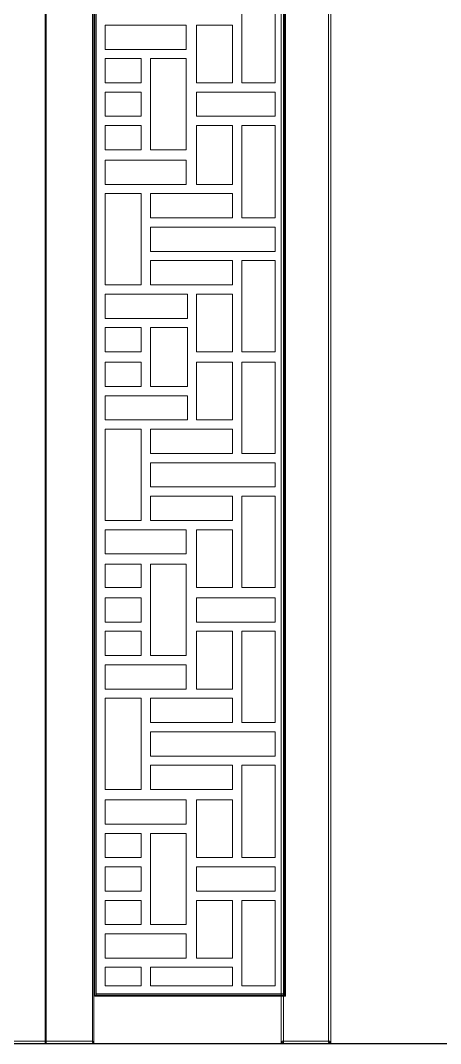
# Model space of a CAD drawing. Extents: x -66030 to 95157, y -13132 to 45879.
# Drawn here: x 81163 to 82582, y 39315 to 42776 of the extents above; entities that cross this region are included whole.
import ezdxf

# ---------------------------------------------------------------- set-up
doc = ezdxf.new("R2010")
doc.units = 0
doc.header["$LTSCALE"] = 100
doc.header["$MEASUREMENT"] = 0
doc.layers.get('0').update_dxf_attribs({"linetype": 'CONTINUOUS'})
doc.layers.add('3', color=11, linetype='CONTINUOUS')

msp = doc.modelspace()

# ---------------------------------------------------------------- linework, layer by layer
at = {"lineweight": 0}
for points in [[(81250, 39315.3), (81250, 39319.2), (81250, 44037.6), (81246.1, 44037.6), (81246.1, 39319.2), (81250, 39315.3), (81246.1, 39319.2), (81246.1, 39315.3), (81250, 39315.3)], [(81406.3, 44041.5), (81406.3, 44037.6), (81406.3, 39319.2), (81410.2, 39319.2), (81410.2, 44037.6), (81406.3, 44041.5), (81410.2, 44037.6), (81410.2, 44041.5), (81406.3, 44041.5)], [(82046.9, 39315.3), (82050.8, 39319.2), (82050.8, 44037.6), (82042.9, 44037.6), (82042.9, 39319.2), (82046.9, 39315.3), (82042.9, 39319.2), (82042.9, 39315.3), (82046.9, 39315.3)], [(82207, 44041.5), (82203.1, 44037.6), (82203.1, 39319.2), (82210.9, 39319.2), (82210.9, 44037.6), (82207, 44041.5), (82210.9, 44037.6), (82210.9, 44041.5), (82207, 44041.5)], [(81250, 39315.3), (81250, 39319.2), (81250, 43795.4), (81246.1, 43795.4), (81246.1, 39319.2), (81250, 39315.3), (81250, 39315.3), (81250, 39315.3), (81250, 39319.2)], [(81418, 39475.4), (81418, 39479.3), (81418, 43795.4), (81414.1, 43795.4), (81414.1, 39479.3), (81418, 39475.4), (81414.1, 39479.3), (81414.1, 39475.4), (81418, 39475.4)], [(82054.7, 43795.4), (81418, 43795.4), (81418, 39479.3), (82054.7, 39479.3), (82054.7, 43795.4)], [(82054.7, 43799.3), (82054.7, 43795.4), (82054.7, 39479.3), (82058.6, 39479.3), (82058.6, 43795.4), (82054.7, 43799.3), (82058.6, 43795.4), (82058.6, 43799.3), (82054.7, 43799.3)], [(82023.4, 42873.6), (81910.1, 42873.6), (81910.1, 42565.1), (82023.4, 42565.1), (82023.4, 42873.6)], [(81449.2, 42678.3), (81722.7, 42678.3), (81722.7, 42760.3), (81449.2, 42760.3), (81449.2, 42678.3)], [(81757.8, 42565.1), (81878.9, 42565.1), (81878.9, 42760.3), (81757.8, 42760.3), (81757.8, 42565.1)], [(81449.2, 42565.1), (81570.3, 42565.1), (81570.3, 42647.1), (81449.2, 42647.1), (81449.2, 42565.1)], [(81722.7, 42338.5), (81722.7, 42647.1), (81601.6, 42647.1), (81601.6, 42338.5), (81722.7, 42338.5)], [(81449.2, 42451.8), (81570.3, 42451.8), (81570.3, 42533.8), (81449.2, 42533.8), (81449.2, 42451.8)], [(82023.4, 42533.8), (81757.8, 42533.8), (81757.8, 42451.8), (82023.4, 42451.8), (82023.4, 42533.8)], [(81449.2, 42338.5), (81570.3, 42338.5), (81570.3, 42420.5), (81449.2, 42420.5), (81449.2, 42338.5)], [(81878.9, 42420.5), (81757.8, 42420.5), (81757.8, 42221.3), (81878.9, 42221.3), (81878.9, 42420.5)], [(82023.4, 42420.5), (81910.1, 42420.5), (81910.1, 42108.1), (82023.4, 42108.1), (82023.4, 42420.5)], [(81449.2, 42221.3), (81722.7, 42221.3), (81722.7, 42303.4), (81449.2, 42303.4), (81449.2, 42221.3)], [(81449.2, 41881.5), (81570.3, 41881.5), (81570.3, 42190.1), (81449.2, 42190.1), (81449.2, 41881.5)], [(81601.6, 42108.1), (81878.9, 42108.1), (81878.9, 42190.1), (81601.6, 42190.1), (81601.6, 42108.1)], [(82023.4, 42076.8), (81601.6, 42076.8), (81601.6, 41994.8), (82023.4, 41994.8), (82023.4, 42076.8)], [(81601.6, 41963.5), (81601.6, 41881.5), (81878.9, 41881.5), (81878.9, 41963.5), (81601.6, 41963.5)], [(82023.4, 41963.5), (81910.1, 41963.5), (81910.1, 41655), (82023.4, 41655), (82023.4, 41963.5)], [(81449.2, 41768.2), (81726.6, 41768.2), (81726.6, 41850.3), (81449.2, 41850.3), (81449.2, 41768.2)], [(81878.9, 41655), (81757.8, 41655), (81757.8, 41850.3), (81878.9, 41850.3), (81878.9, 41655)], [(81449.2, 41655), (81570.3, 41655), (81570.3, 41737), (81449.2, 41737), (81449.2, 41655)], [(81726.6, 41537.8), (81726.6, 41737), (81601.6, 41737), (81601.6, 41537.8), (81726.6, 41537.8)], [(81449.2, 41537.8), (81570.3, 41537.8), (81570.3, 41619.8), (81449.2, 41619.8), (81449.2, 41537.8)], [(81757.8, 41619.8), (81757.8, 41526.1), (81757.8, 41424.5), (81878.9, 41424.5), (81878.9, 41619.8), (81757.8, 41619.8)], [(82023.4, 41619.8), (81910.1, 41619.8), (81910.1, 41619.8), (81910.1, 41311.2), (82023.4, 41311.2), (82023.4, 41619.8)], [(81449.2, 41424.5), (81726.6, 41424.5), (81726.6, 41506.5), (81449.2, 41506.5), (81449.2, 41424.5)], [(81449.2, 41084.7), (81570.3, 41084.7), (81570.3, 41393.3), (81449.2, 41393.3), (81449.2, 41084.7)], [(81601.6, 41311.2), (81601.6, 41393.3), (81878.9, 41393.3), (81878.9, 41311.2), (81601.6, 41311.2)], [(82023.4, 41280), (81601.6, 41280), (81601.6, 41198), (82023.4, 41198), (82023.4, 41280)], [(81601.6, 41166.7), (81878.9, 41166.7), (81878.9, 41084.7), (81601.6, 41084.7), (81601.6, 41166.7)], [(82023.4, 41166.7), (81910.1, 41166.7), (81910.1, 40858.1), (82023.4, 40858.1), (82023.4, 41166.7)], [(81449.2, 40971.4), (81722.7, 40971.4), (81722.7, 41053.4), (81449.2, 41053.4), (81449.2, 40971.4)], [(81878.9, 40858.1), (81757.8, 40858.1), (81757.8, 41053.4), (81878.9, 41053.4), (81878.9, 40858.1)], [(81449.2, 40858.1), (81570.3, 40858.1), (81570.3, 40936.3), (81449.2, 40936.3), (81449.2, 40858.1)], [(81722.7, 40936.3), (81722.7, 40627.7), (81601.6, 40627.7), (81601.6, 40936.3), (81722.7, 40936.3)], [(81449.2, 40741), (81570.3, 40741), (81570.3, 40823), (81449.2, 40823), (81449.2, 40741)], [(82023.4, 40823), (81757.8, 40823), (81757.8, 40741), (82023.4, 40741), (82023.4, 40823)], [(81449.2, 40627.7), (81570.3, 40627.7), (81570.3, 40709.7), (81449.2, 40709.7), (81449.2, 40627.7)], [(81757.8, 40709.7), (81878.9, 40709.7), (81878.9, 40514.4), (81757.8, 40514.4), (81757.8, 40709.7)], [(82023.4, 40709.7), (81910.1, 40709.7), (81910.1, 40401.1), (82023.4, 40401.1), (82023.4, 40709.7)], [(81449.2, 40514.4), (81722.7, 40514.4), (81722.7, 40596.4), (81449.2, 40596.4), (81449.2, 40514.4)], [(81449.2, 40174.6), (81570.3, 40174.6), (81570.3, 40483.2), (81449.2, 40483.2), (81449.2, 40174.6)], [(81878.9, 40401.1), (81601.6, 40401.1), (81601.6, 40483.2), (81878.9, 40483.2), (81878.9, 40401.1)], [(82023.4, 40369.9), (81601.6, 40369.9), (81601.6, 40287.9), (82023.4, 40287.9), (82023.4, 40369.9)], [(81878.9, 40256.6), (81878.9, 40174.6), (81601.6, 40174.6), (81601.6, 40256.6), (81878.9, 40256.6)], [(82023.4, 40256.6), (81910.1, 40256.6), (81910.1, 39944.1), (82023.4, 39944.1), (82023.4, 40256.6)], [(81449.2, 40057.4), (81722.7, 40057.4), (81722.7, 40139.4), (81449.2, 40139.4), (81449.2, 40057.4)], [(81878.9, 39944.1), (81757.8, 39944.1), (81757.8, 40139.4), (81878.9, 40139.4), (81878.9, 39944.1)], [(81449.2, 39944.1), (81570.3, 39944.1), (81570.3, 40026.2), (81449.2, 40026.2), (81449.2, 39944.1)], [(81722.7, 40026.2), (81722.7, 39717.6), (81601.6, 39717.6), (81601.6, 40026.2), (81722.7, 40026.2)], [(81449.2, 39830.9), (81570.3, 39830.9), (81570.3, 39912.9), (81449.2, 39912.9), (81449.2, 39830.9)], [(82023.4, 39912.9), (81757.8, 39912.9), (81757.8, 39830.9), (82023.4, 39830.9), (82023.4, 39912.9)], [(81449.2, 39717.6), (81570.3, 39717.6), (81570.3, 39799.6), (81449.2, 39799.6), (81449.2, 39717.6)], [(81878.9, 39799.6), (81878.9, 39604.3), (81757.8, 39604.3), (81757.8, 39799.6), (81878.9, 39799.6)], [(82023.4, 39799.6), (81910.1, 39799.6), (81910.1, 39510.6), (82023.4, 39510.6), (82023.4, 39799.6)], [(81449.2, 39604.3), (81722.7, 39604.3), (81722.7, 39686.4), (81449.2, 39686.4), (81449.2, 39604.3)], [(81570.3, 39510.6), (81570.3, 39573.1), (81449.2, 39573.1), (81449.2, 39510.6), (81570.3, 39510.6)], [(81878.9, 39510.6), (81878.9, 39573.1), (81601.6, 39573.1), (81601.6, 39510.6), (81878.9, 39510.6)], [(82058.6, 39479.3), (82054.7, 39483.2), (81418, 39483.2), (81418, 39475.4), (82054.7, 39475.4), (82058.6, 39479.3), (82054.7, 39475.4), (82058.6, 39475.4), (82058.6, 39479.3)], [(81117.2, 39319.2), (81121.1, 39315.3), (81250, 39315.3), (81250, 39323.1), (81121.1, 39323.1), (81117.2, 39319.2), (81117.2, 39319.2), (81117.2, 39315.3), (81121.1, 39315.3)], [(81410.2, 39319.2), (81406.3, 39323.1), (81250, 39323.1), (81250, 39315.3), (81406.3, 39315.3), (81410.2, 39319.2), (81406.3, 39315.3), (81410.2, 39315.3), (81410.2, 39319.2)], [(82210.9, 39319.2), (82207, 39323.1), (82046.9, 39323.1), (82046.9, 39315.3), (82207, 39315.3), (82210.9, 39319.2), (82207, 39315.3), (82210.9, 39315.3), (82210.9, 39319.2)]]:
    msp.add_lwpolyline(points, close=True, dxfattribs=at)
at = {"layer": '3', "color": 2}
msp.add_line((-66009.4, 39315.3), (95156.9, 39315.3), dxfattribs=at)

doc.saveas('drawing.dxf')
